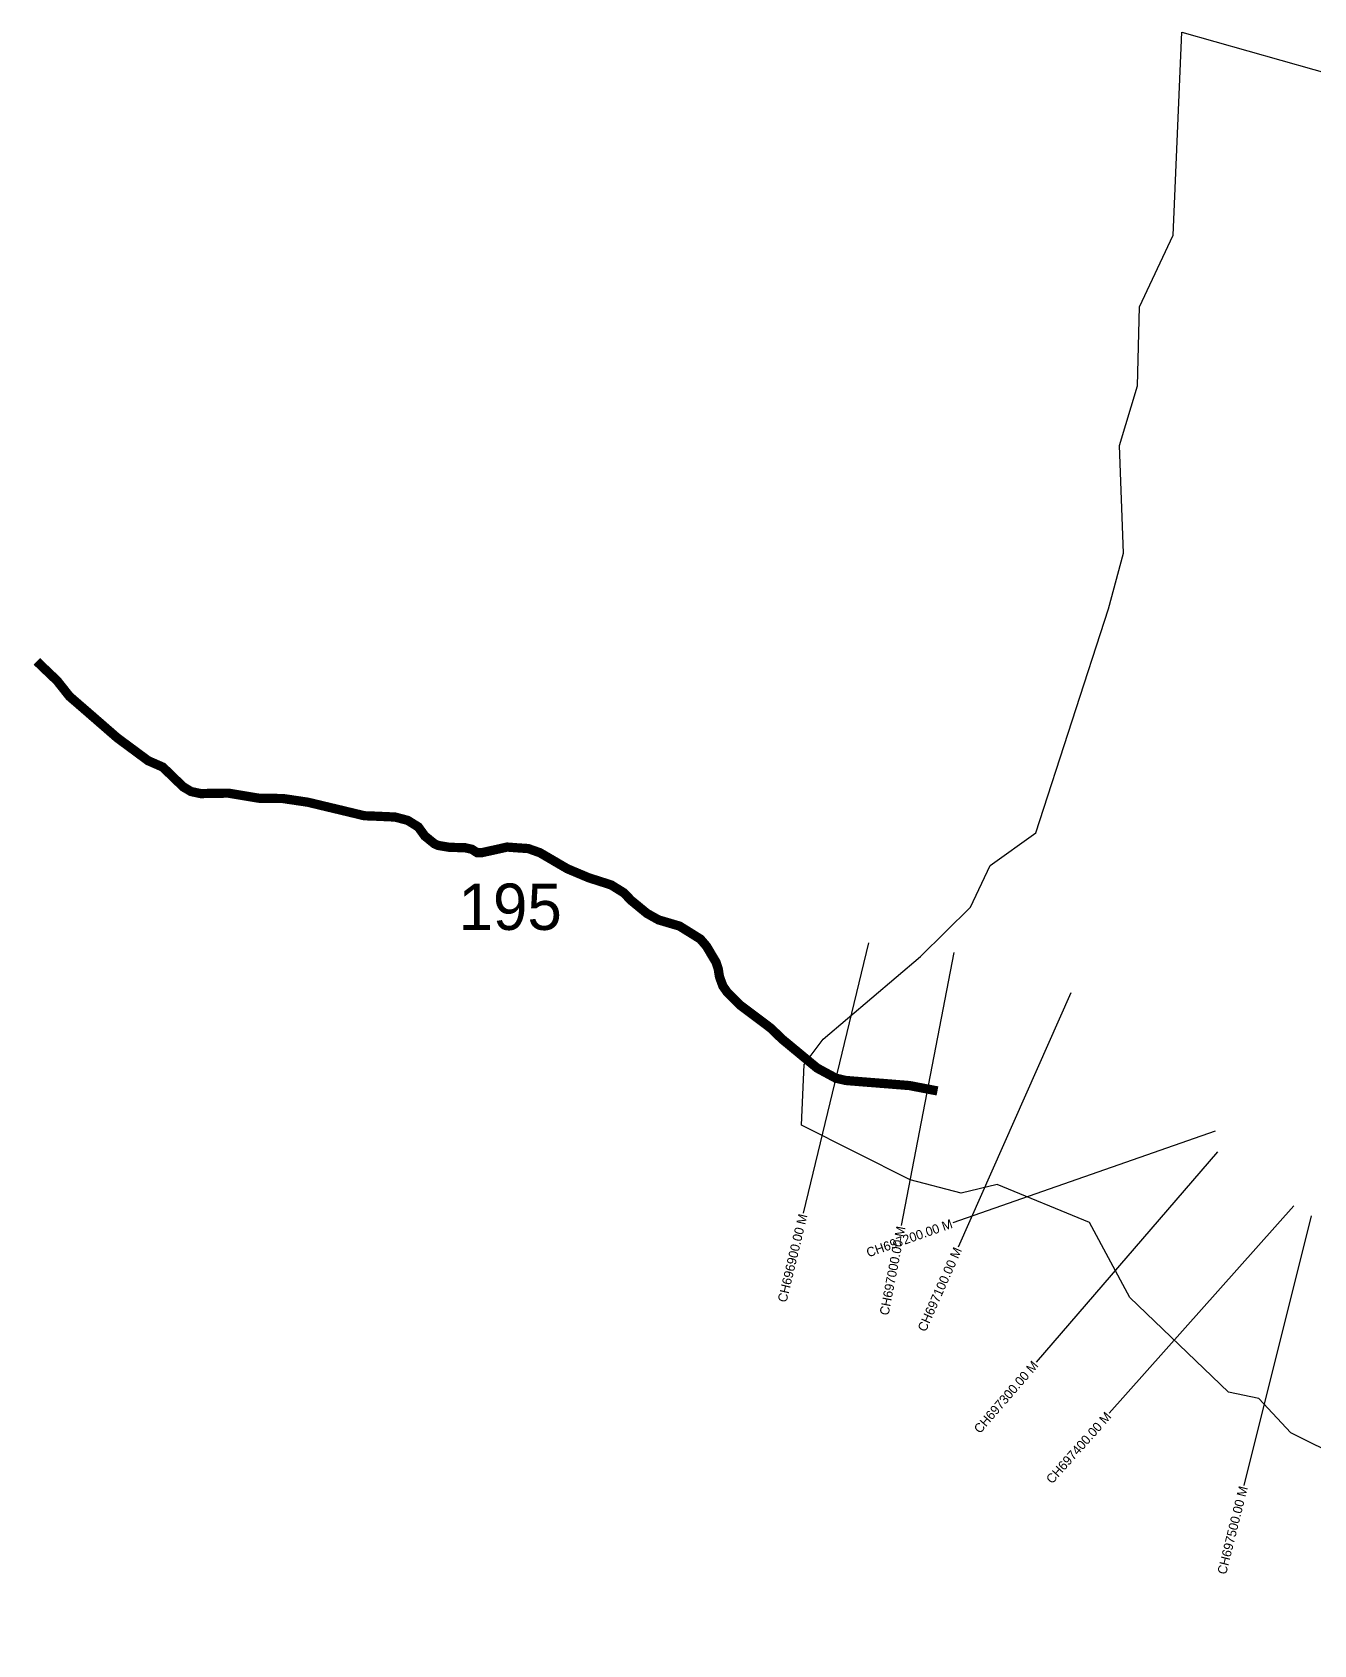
# Model space of a CAD drawing. Header units: metres. Extents: x 344628 to 348638, y 1759495 to 1762488.
# Drawn here: x 344628 to 346012, y 1760556 to 1762296 of the extents above; entities that cross this region are included whole.
import ezdxf
from ezdxf.enums import TextEntityAlignment as Align

# ---------------------------------------------------------------- set-up
doc = ezdxf.new("R2010")
doc.units = ezdxf.units.M
for name, color, linetype in [('CS', 134, 'Continuous'), ('CSMark', 6, 'Continuous'), ('UNPROTECTED', 10, 'Continuous')]:
    doc.layers.add(name, color=color, linetype=linetype)

msp = doc.modelspace()

# ---------------------------------------------------------------- linework, layer by layer
at = {"color": 6}
msp.add_lwpolyline([(346448, 1760556.1), (345987.3, 1760784.9), (345952.6, 1760822), (345920, 1760828.6), (345813.4, 1760930.9), (345769.9, 1761011.8), (345670.3, 1761053), (345631.1, 1761043.6), (345576.3, 1761058), (345458.7, 1761116.8), (345461.9, 1761182.2), (345482.2, 1761209.7), (345587.4, 1761298.8), (345641.2, 1761352.2), (345662.7, 1761397.2), (345712, 1761432.3), (345790.4, 1761674.2), (345806.4, 1761734.3), (345802.3, 1761850.3), (345821.8, 1761914.9), (345824, 1762000.1), (345860.3, 1762077.4), (345869.5, 1762296.4), (346083.4, 1762236)], dxfattribs=at)
at = {"layer": 'CS'}
for p, q in [((345531.1, 1761313.5), (345460.8, 1761021.8)), ((345623.5, 1761303.1), (345566.6, 1761008.5)), ((345749.6, 1761259.5), (345628.2, 1760985.2)), ((345905.4, 1761110.4), (345622.2, 1761011.3)), ((345908.2, 1761088.1), (345712.1, 1760861)), ((345990.6, 1761029.9), (345791.2, 1760805.9)), ((346009.1, 1761019.1), (345936.3, 1760728))]:
    msp.add_line(p, q, dxfattribs=at)
at = {"layer": 'UNPROTECTED', "const_width": 10, "flags": 128}
msp.add_lwpolyline([(344633.2, 1761617.4), (344642.7, 1761608.3), (344655.1, 1761596.5), (344668.4, 1761579.7), (344690.8, 1761560.3), (344720, 1761534.9), (344753.4, 1761510.2), (344769.2, 1761503.3), (344775.7, 1761497), (344784.6, 1761488.4), (344791.7, 1761481.7), (344799.8, 1761476.9), (344810.1, 1761474.7), (344824.7, 1761475), (344840, 1761475.2), (344850.1, 1761473.5), (344859.7, 1761471.9), (344873.8, 1761469.6), (344898.8, 1761469.4), (344925.8, 1761465.4), (344963.5, 1761456.4), (344986.8, 1761450.8), (345000, 1761450.3), (345020, 1761449.4), (345033.7, 1761445.8), (345045.1, 1761438.7), (345052.1, 1761429), (345062.6, 1761420.5), (345066.7, 1761418.7), (345078.8, 1761416.7), (345095.5, 1761416.3), (345103, 1761414.6), (345108.7, 1761410.9), (345113.4, 1761410.9), (345127.6, 1761414), (345141, 1761417), (345150.2, 1761416.3), (345163.7, 1761415.4), (345176.4, 1761410.9), (345190.6, 1761402.6), (345206.2, 1761393.5), (345229, 1761383.9), (345253.4, 1761376.1), (345267.2, 1761367.5), (345274.7, 1761359.6), (345292, 1761345.4), (345304.5, 1761338.4), (345327.2, 1761331.7), (345349.7, 1761317.7), (345356.3, 1761310), (345361.5, 1761301.2), (345366.6, 1761292.7), (345368.9, 1761285.8), (345370.3, 1761277), (345374, 1761266.9), (345378.9, 1761260), (345393.1, 1761246), (345413, 1761231.1), (345426, 1761221.3), (345437.6, 1761210), (345461.9, 1761189.9), (345475.7, 1761178.5), (345495.9, 1761167.6), (345506.6, 1761165.1), (345525.1, 1761163.6), (345548.1, 1761161.8), (345575.4, 1761159.6), (345605.7, 1761153.8)], dxfattribs=at)

# ---------------------------------------------------------------- texts
at = {"insert": (345088.5, 1761377.6), "char_height": 50, "attachment_point": 1}
msp.add_mtext_dynamic_manual_height_columns('\\pxt1;195', width=70.183, gutter_width=1, heights=[0], dxfattribs=at)
at = {"layer": 'CSMark'}
for s, rotation, p in [('CH696900.00 M', 76.4546, (345460.6, 1761020.8)), ('CH697200.00 M', 19.2864, (345621.3, 1761011)), ('CH697000.00 M', 79.0674, (345566.4, 1761007.6)), ('CH697100.00 M', 66.1275, (345627.8, 1760984.2)), ('CH697300.00 M', 49.1984, (345711.5, 1760860.3)), ('CH697400.00 M', 48.3252, (345790.5, 1760805.1)), ('CH697500.00 M', 75.9701, (345936.1, 1760727))]:
    msp.add_text(s, height=10, rotation=rotation, dxfattribs=at).set_placement(p, align=Align.MIDDLE_RIGHT)

doc.saveas('drawing.dxf')
